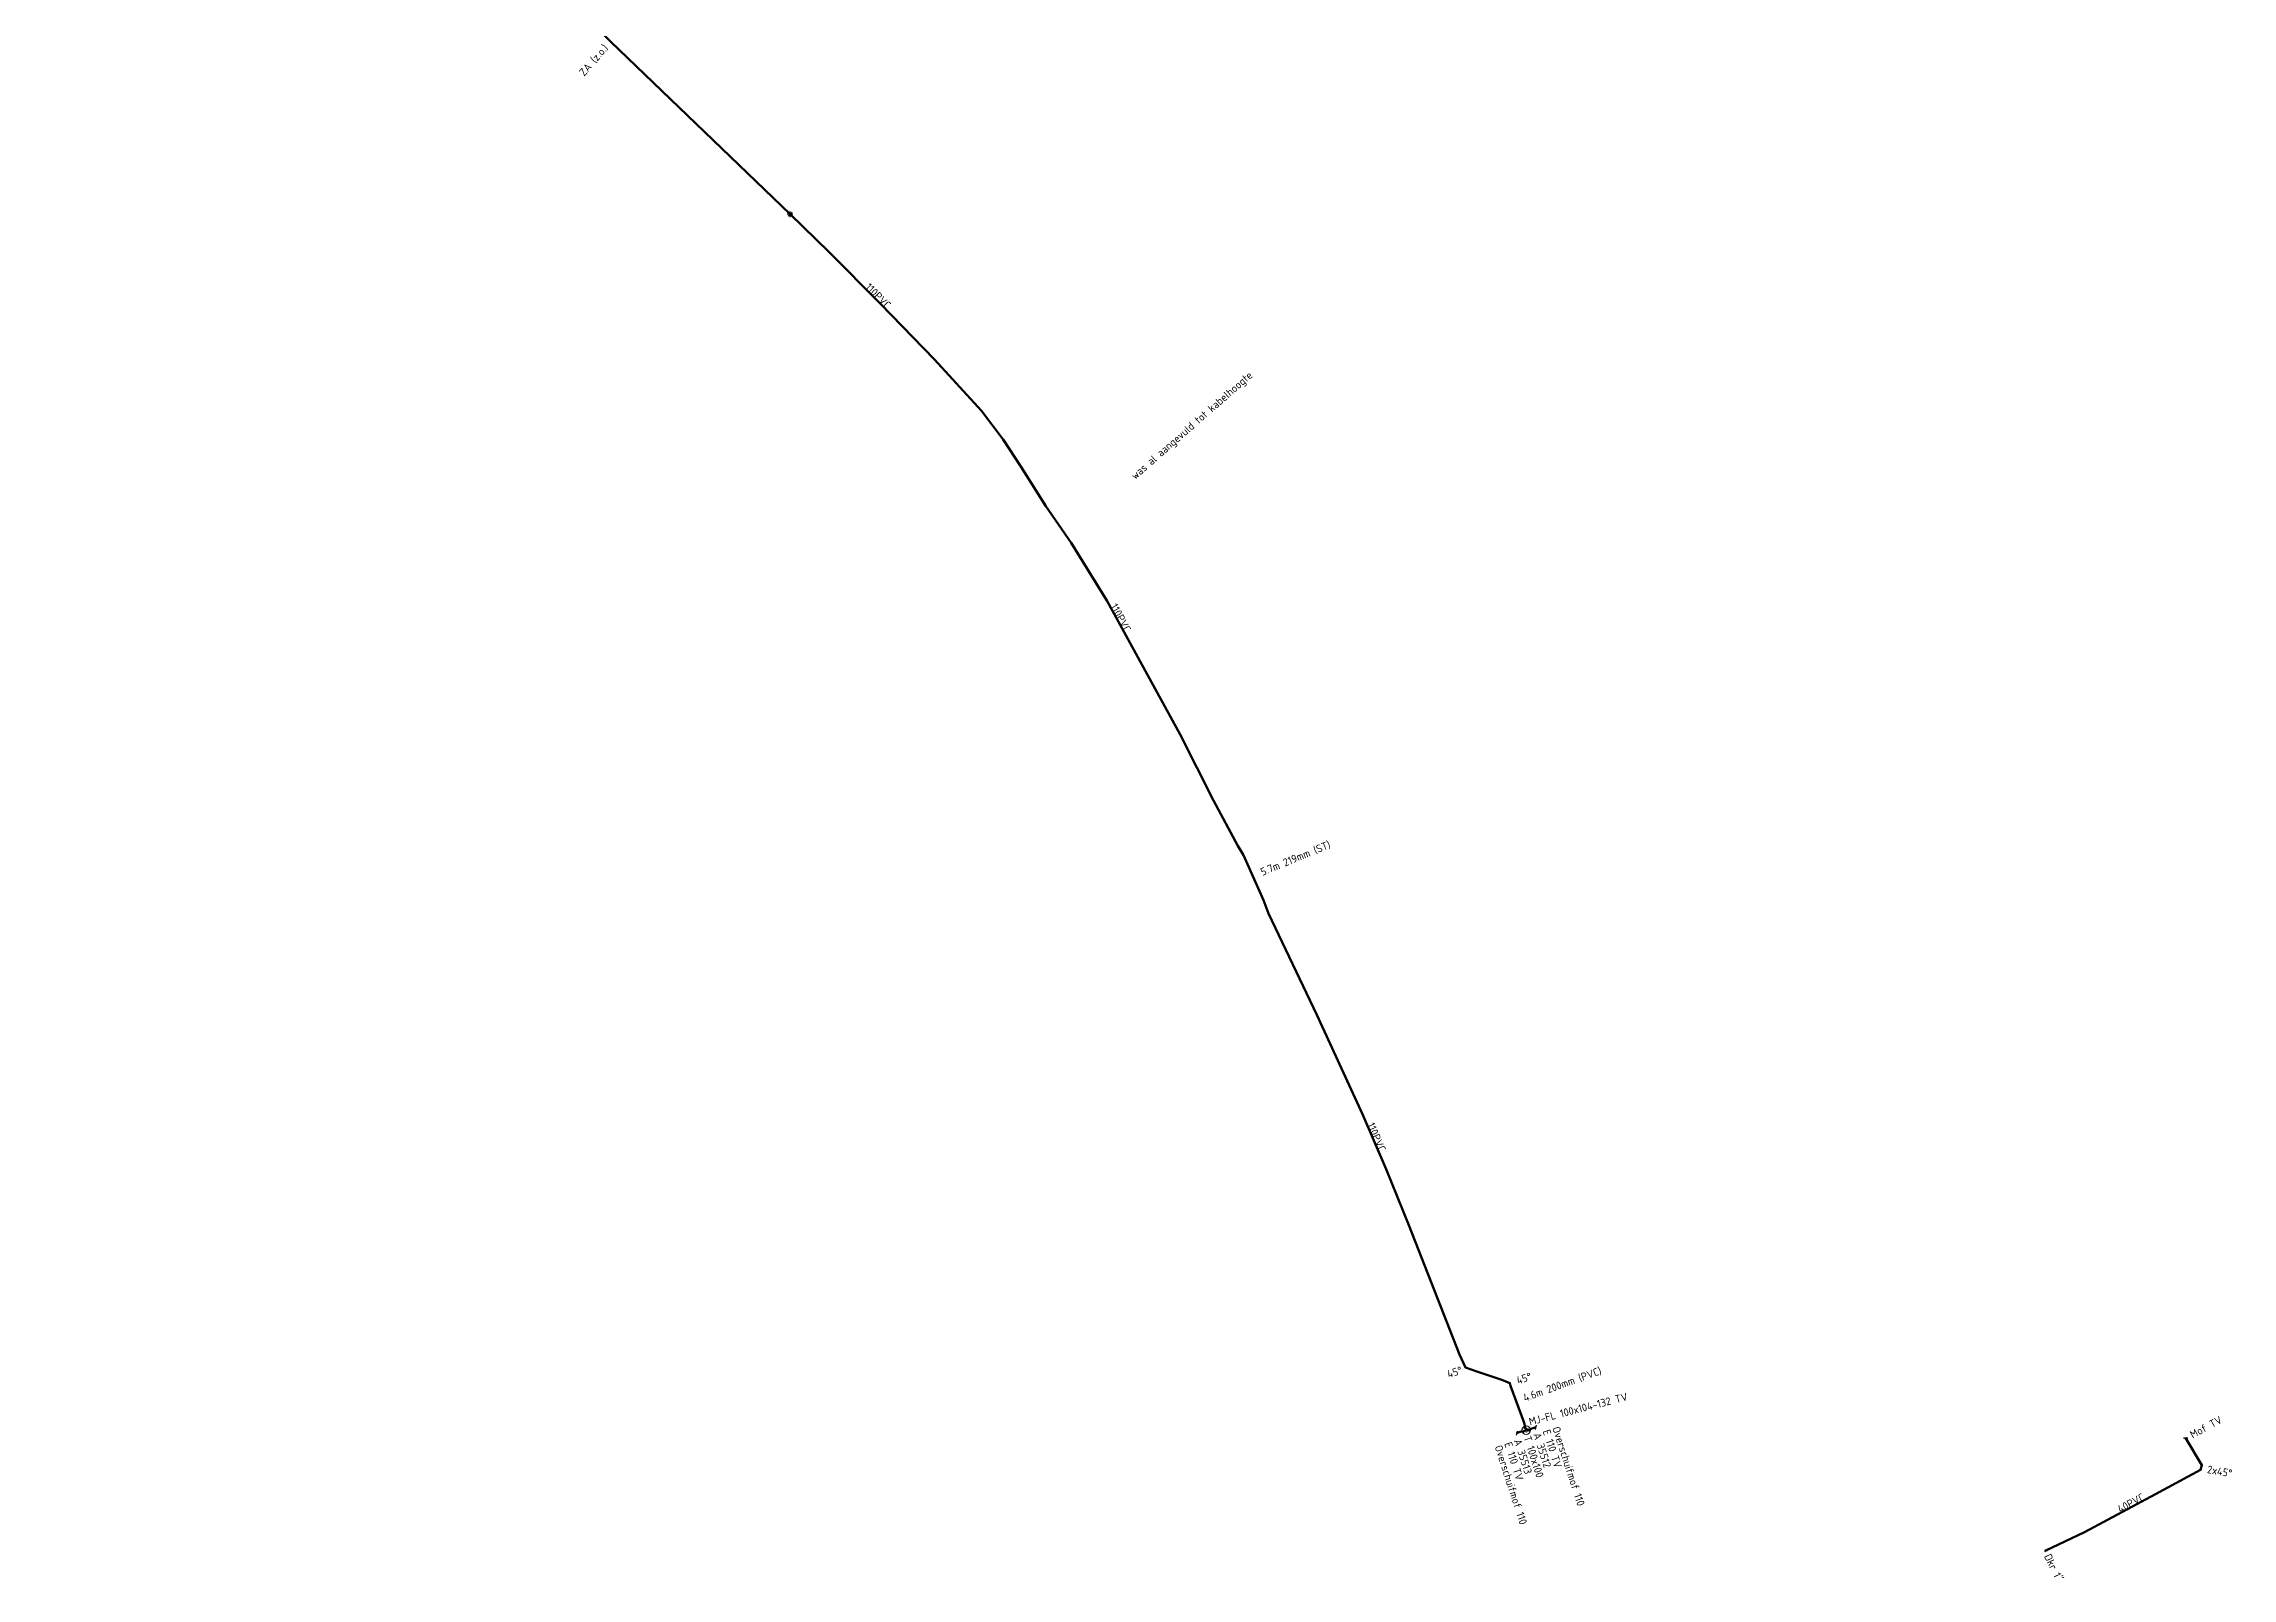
# Model space of a CAD drawing. Extents: x 164354 to 164697, y 386046 to 386431.
# Drawn here: x 164443.4 to 164697.1, y 386046 to 386223.9 of the extents above; entities that cross this region are included whole.
import ezdxf
from ezdxf.enums import TextEntityAlignment as Align

# ---------------------------------------------------------------- set-up
doc = ezdxf.new("R2010")
doc.units = 0
for name, color, linetype, lineweight in [('N02-OI-KL-WATER-T18', 10, 'Continuous', 18), ('N02-OI-KL-WATER_DISTRIBUTIELEIDING_PVCBV_110-G', 150, 'Continuous', 50), ('N02-OI-KL-WATER_HULPSTUK-S-500', 161, 'Continuous', 25), ('N02-OI-KL-WATER_MANTELBUIS_PVCBV_200-G', 20, 'Continuous', 100), ('N02-OI-KL-WATER_MANTELBUIS_ST_200-G', 20, 'Continuous', 100), ('N03-OI-KL-WATER-T18', 10, 'Continuous', 18), ('N03-OI-KL-WATER_DISTRIBUTIELEIDING_PVC_40-G', 201, 'Continuous', 50), ('N03-OI-KL-WATER_DISTRIBUTIELEIDING_PVCBV_110-G', 150, 'Continuous', 50), ('N03-OI-KL-WATER_HULPSTUK-S-500', 161, 'Continuous', 25)]:
    doc.layers.add(name, color=color, linetype=linetype, lineweight=lineweight)
doc.styles.add('NLCS-ISO', font='NLCS-ISO.ttf')
doc.styles.add('NLCS-ISO-M500-T18', font='NLCS-ISO.ttf', dxfattribs={"height": 0.9})

# ---------------------------------------------------------------- blocks, each defined once
blk = doc.blocks.new('SKL-WTB_HULP_BOCHT-SO')
blk.add_circle((0, 0), 0.15)
blk = doc.blocks.new('SKL-WTB_HULP_T STUK-SO')
at = {"color": 0, "linetype": 'ByBlock', "lineweight": 18}
blk.add_circle((0, 0), 1, dxfattribs=at)
at = {"color": 0, "linetype": 'ByBlock', "lineweight": -2, "style": 'NLCS-ISO'}
blk.add_text('T', height=1, dxfattribs=at).set_placement((0, 0), align=Align.MIDDLE_CENTER)
at = {"color": 0, "linetype": 'ByBlock', "lineweight": 18, "style": 'NLCS-ISO', "flags": 1}
for tag, p in [('TYPE', (1.5, 0)), ('LABEL', (1.5, -1.5)), ('OMSCHRIJVING', (1.5, -3))]:
    blk.add_attdef(tag, p, '', height=1, dxfattribs=at)
blk = doc.blocks.new('SKL-WTB_HULP_AFSLUITER_NEN3116-SO')
at = {"const_width": 0.1}
blk.add_lwpolyline([(0, 0.6), (0, -0.6)], dxfattribs=at)
blk = doc.blocks.new('SKL-WTB_HULP_MATERIAAL_OVERGANG_NEN3116-SO')
blk.add_lwpolyline([(-0.25, -0.43), (0.25, 0.43)])
blk = doc.blocks.new('SKL-WTB_HULP_DEELREVISIEOVERGANG-SO')
for points in [[(-0.66, 0), (0.66, 0)], [(-0.47, 0.47), (0.47, -0.47)], [(-0.47, -0.47), (0.47, 0.47)], [(0, -0.66), (0, 0.66)]]:
    blk.add_lwpolyline(points)
blk = doc.blocks.new('SKL-WTB_HULP_DIENSTKRAAN_NEN3116-SO')
for points in [[(-0.23, 0.23), (0.23, -0.23)], [(-0.23, -0.23), (0.23, 0.23)]]:
    blk.add_lwpolyline(points)
blk = doc.blocks.new('SKL-WTB_HULP_ALGEMEEN_OVERGANG_NEN3116-SO')
blk.add_lwpolyline([(-0.25, -0.43), (0.25, 0.43)])

msp = doc.modelspace()

# ---------------------------------------------------------------- linework, layer by layer
at = {"layer": 'N02-OI-KL-WATER_DISTRIBUTIELEIDING_PVCBV_110-G', "ltscale": 0.05}
for points in [[(164529.94, 386204.17, 15.96), (164534.42, 386199.8, 15.99), (164540.43, 386193.77, 15.74), (164546.68, 386187.32, 15.86), (164552.13, 386181.35, 15.8), (164554.63, 386178.03, 15.82), (164556.68, 386174.9, 15.83), (164559.6, 386170.31, 15.87), (164562.51, 386166.07, 15.87), (164566.68, 386159.36, 15.76), (164571.37, 386150.74, 15.84), (164575.15, 386143.83, 15.65), (164579.04, 386136.16, 15.43), (164581.84, 386130.9, 15.2), (164582.51, 386129.84, 15.14), (164584.82, 386124.61, 15.13), (164585.4, 386123.06, 15.12), (164591.02, 386111.31, 15.16), (164596.29, 386099.8, 15.02), (164599.05, 386093.43, 14.88), (164601.66, 386086.9, 14.9), (164607.55, 386071.92, 15.13), (164608.25, 386070.41, 15.19), (164609.56, 386069.93, 15.22), (164612.45, 386068.98, 15.22), (164613.37, 386068.58, 15.25), (164613.47, 386068.29, 15.3), (164615.04, 386063.99, 15.18), (164615.2, 386063.37, 15), (164615.28, 386063.13, 14.93)], [(164615.28, 386063.13, 14.93), (164614.96, 386062.99, 15.02), (164614.6, 386062.94, 14.96), (164614.18, 386062.79, 14.91)], [(164615.28, 386063.13, 14.93), (164615.61, 386063.16, 15.03), (164615.93, 386063.33, 14.96), (164616.39, 386063.48, 14.93)]]:
    msp.add_polyline3d(points, dxfattribs=at)
at = {"layer": 'N02-OI-KL-WATER_MANTELBUIS_PVCBV_200-G', "ltscale": 0.05}
msp.add_polyline3d([(164613.47, 386068.29, 15.3), (164615.04, 386063.99, 15.18)], dxfattribs=at)
at = {"layer": 'N02-OI-KL-WATER_MANTELBUIS_ST_200-G', "ltscale": 0.05}
msp.add_polyline3d([(164582.51, 386129.84, 15.14), (164584.82, 386124.61, 15.13)], dxfattribs=at)
at = {"layer": 'N03-OI-KL-WATER_DISTRIBUTIELEIDING_PVC_40-G', "ltscale": 0.05}
msp.add_polyline3d([(164691.74, 386062.24, 15.01), (164693.62, 386059.1, 15.2), (164693.46, 386058.53, 15.18), (164688.27, 386055.72, 15.1), (164680.03, 386051.31, 15.17), (164675.52, 386049.19, 15.26)], dxfattribs=at)
at = {"layer": 'N03-OI-KL-WATER_DISTRIBUTIELEIDING_PVCBV_110-G', "ltscale": 0.05}
msp.add_polyline3d([(164529.94, 386204.17, 15.96), (164509.1, 386224.22, 15.89), (164497.08, 386236.54, 15.98), (164495.53, 386238.11, 15.99), (164479.43, 386254.51, 16.1), (164466.86, 386266.34, 15.95), (164458.38, 386274, 15.48), (164456.33, 386276.14, 15.6), (164443.95, 386289.01, 16.33), (164443.4, 386289.68, 16.27), (164443.61, 386290.64, 16.66), (164444.3, 386291.17, 17.22), (164444.3, 386291.17, 17.22), (164444.3, 386291.17, 17.22)], dxfattribs=at)

# ---------------------------------------------------------------- block references
at = {"layer": 'N02-OI-KL-WATER_HULPSTUK-S-500', "ltscale": 0.05, "xscale": 0.5, "yscale": 0.5, "zscale": 0.5}
for name, p, rotation in [('SKL-WTB_HULP_BOCHT-SO', (164608.25, 386070.41, 15.19), 298.1228665459757), ('SKL-WTB_HULP_BOCHT-SO', (164613.37, 386068.58, 15.25), 288.553819553727), ('SKL-WTB_HULP_MATERIAAL_OVERGANG_NEN3116-SO', (164614.18, 386062.79, 14.91), 195.6222537056337), ('SKL-WTB_HULP_T STUK-SO', (164615.28, 386063.13, 14.93), 196.9891821876525), ('SKL-WTB_HULP_AFSLUITER_NEN3116-SO', (164614.96, 386062.99, 15.02), 196.8837059258071), ('SKL-WTB_HULP_MATERIAAL_OVERGANG_NEN3116-SO', (164615.2, 386063.37, 15), 288.0700124826454), ('SKL-WTB_HULP_AFSLUITER_NEN3116-SO', (164615.61, 386063.16, 15.03), 17.90561031370217), ('SKL-WTB_HULP_MATERIAAL_OVERGANG_NEN3116-SO', (164616.39, 386063.48, 14.93), 198.4349488142029)]:
    msp.add_blockref(name, p, dxfattribs=dict(at, rotation=rotation))
at = {"layer": 'N03-OI-KL-WATER_HULPSTUK-S-500', "ltscale": 0.05, "xscale": 0.5, "yscale": 0.5, "zscale": 0.5}
for name, p, rotation in [('SKL-WTB_HULP_DEELREVISIEOVERGANG-SO', (164529.94, 386204.17, 15.96), 136.1122092760073), ('SKL-WTB_HULP_ALGEMEEN_OVERGANG_NEN3116-SO', (164691.74, 386062.24, 15.01), 300.9208303148241), ('SKL-WTB_HULP_BOCHT-SO', (164693.46, 386058.53, 15.18), 336.3758953033607), ('SKL-WTB_HULP_BOCHT-SO', (164693.62, 386059.1, 15.2), 6.830354858859058), ('SKL-WTB_HULP_DIENSTKRAAN_NEN3116-SO', (164675.52, 386049.19, 15.26), 25.12395187484474)]:
    msp.add_blockref(name, p, dxfattribs=dict(at, rotation=rotation))

# ---------------------------------------------------------------- texts
at = {"layer": 'N02-OI-KL-WATER-T18', "ltscale": 0.05, "style": 'NLCS-ISO-M500-T18'}
for s, rotation, p in [('110PVC', 314.9097, (164538.58, 386195.63, 15.82)), ('was al aangevuld tot kabelhoogte', 41.232, (164569.95, 386173.35, 15.43)), ('110PVC', 298.5172, (164567.04, 386158.7, 15.77)), ('5.7m 219mm (ST)', 22.3939, (164584.71, 386127.42)), ('110PVC', 293.4292, (164596.82, 386098.58, 14.99)), ('45%%D', 18.585, (164606.3, 386069.16)), ('45%%D', 18.585, (164614.34, 386068.44)), ('4.6m 200mm (PVC)', 19.869, (164615.14, 386066.43)), ('MJ-FL 100x104-132 TV', 14.5619, (164615.73, 386063.67)), ('T 100x100', 287.9056, (164614.95, 386062.31, 15.03)), ('A 35512', 287.9056, (164616.07, 386062.67, 15.03)), ('E 110 TV', 287.9056, (164617.18, 386063.03, 15.03)), ('Overschuifmof 110', 287.9056, (164618.29, 386063.39, 15.03)), ('Overschuifmof 110', 287.9056, (164611.61, 386061.23, 15.03)), ('E 110 TV', 287.9056, (164612.73, 386061.59, 15.03)), ('A 35513', 287.9056, (164613.84, 386061.95, 15.03))]:
    msp.add_text(s, height=0.9, rotation=rotation, dxfattribs=at).set_placement(p)
at = {"layer": 'N03-OI-KL-WATER-T18', "ltscale": 0.05, "style": 'NLCS-ISO-M500-T18'}
for s, rotation, p in [('ZA (z.o.)', 49.061, (164506.07, 386220.11)), ('Mof TV', 28.5468, (164692.56, 386062.14)), ('2x45%%D', 349.8687, (164694.18, 386058.18)), ('40PVC', 28.185, (164684.15, 386053.52, 15.13)), ('Dkr 1"', 295.7634, (164675.3, 386048.52))]:
    msp.add_text(s, height=0.9, rotation=rotation, dxfattribs=at).set_placement(p)

doc.saveas('drawing.dxf')
